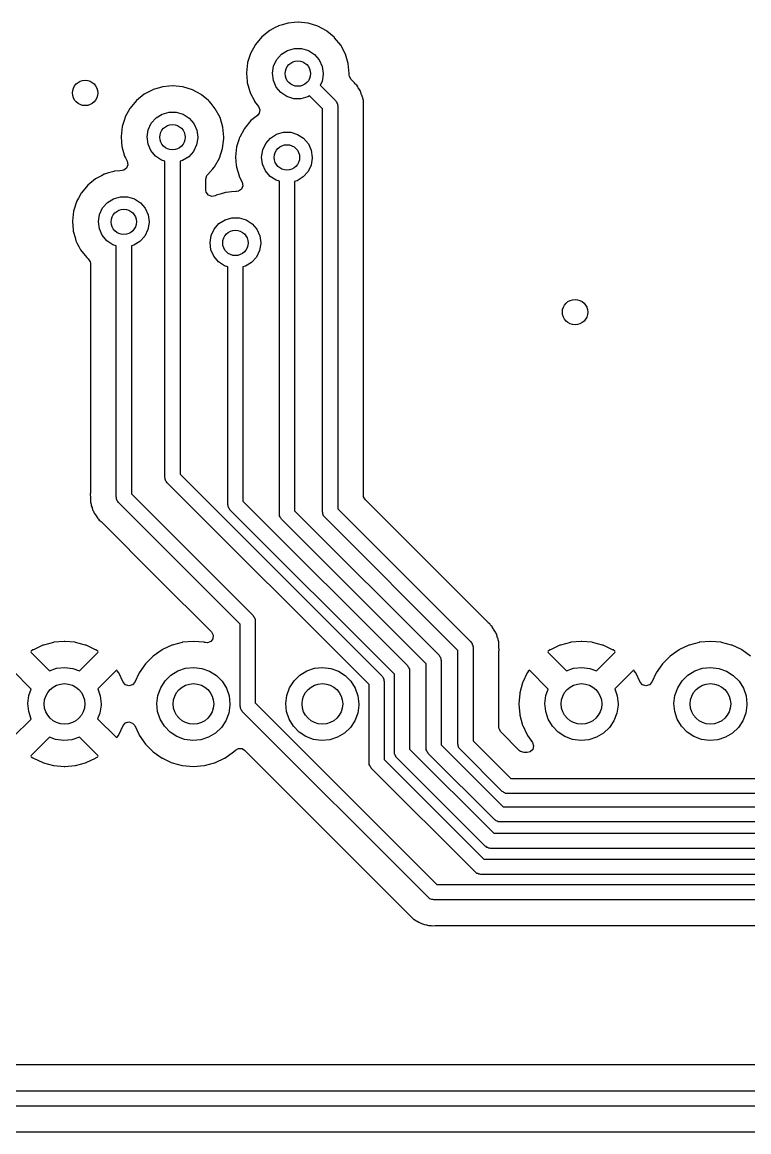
# Model space of a CAD drawing. Extents: x 87 to 209, y -135 to -60.
# Drawn here: x 162.34 to 176.65, y -119.13 to -97.26 of the extents above; entities that cross this region are included whole.
import ezdxf

# ---------------------------------------------------------------- set-up
doc = ezdxf.new("R2010")
doc.units = 0
doc.layers.add('BLACK', color=7, linetype='CONTINUOUS')

msp = doc.modelspace()

# ---------------------------------------------------------------- linework, layer by layer
at = {"layer": 'BLACK', "linetype": 'CONTINUOUS'}
for p, q in [((167.571, -97.2841), (167.466, -97.315)), ((167.577, -97.2824), (167.571, -97.2841)), ((167.571, -97.2841), (167.571, -97.2841)), ((167.583, -97.2818), (167.577, -97.2824)), ((167.692, -97.272), (167.583, -97.2818)), ((167.583, -97.2818), (167.583, -97.2818)), ((167.774, -97.2644), (167.692, -97.272)), ((167.78, -97.2651), (167.774, -97.2644)), ((167.965, -97.2845), (167.78, -97.2651)), ((167.78, -97.2651), (167.78, -97.2651)), ((167.971, -97.2851), (167.965, -97.2845)), ((167.965, -97.2845), (167.965, -97.2845)), ((168.16, -97.3436), (167.971, -97.2851)), ((167.212, -97.4298), (167.058, -97.5538)), ((167.323, -97.3719), (167.212, -97.4298)), ((167.382, -97.3411), (167.323, -97.3719)), ((167.387, -97.3382), (167.382, -97.3411)), ((167.382, -97.3411), (167.382, -97.3411)), ((167.466, -97.315), (167.387, -97.3382)), ((168.334, -97.4377), (168.16, -97.3436)), ((168.338, -97.4416), (168.334, -97.4377)), ((168.48, -97.5585), (168.338, -97.4416)), ((168.338, -97.4416), (168.338, -97.4416)), ((166.924, -97.717), (166.836, -97.8786)), ((166.928, -97.7107), (166.924, -97.717)), ((166.931, -97.7053), (166.928, -97.7107)), ((166.928, -97.7107), (166.928, -97.7107)), ((167.058, -97.5538), (166.931, -97.7053)), ((168.486, -97.5637), (168.48, -97.5585)), ((168.49, -97.5685), (168.486, -97.5637)), ((168.492, -97.5712), (168.49, -97.5685)), ((168.49, -97.5685), (168.49, -97.5685)), ((168.611, -97.717), (168.492, -97.5712)), ((168.704, -97.8916), (168.611, -97.717)), ((166.834, -97.8845), (166.778, -98.0612)), ((166.836, -97.8786), (166.834, -97.8845)), ((166.834, -97.8845), (166.834, -97.8845)), ((167.349, -98.0033), (167.443, -97.897)), ((167.443, -97.897), (167.563, -97.8214)), ((167.563, -97.8214), (167.699, -97.7824)), ((167.699, -97.7824), (167.841, -97.7833)), ((167.841, -97.7833), (167.977, -97.8239)), ((167.977, -97.8239), (168.096, -97.901)), ((168.096, -97.901), (168.188, -98.0084)), ((168.761, -98.081), (168.704, -97.8916)), ((166.776, -98.0671), (166.754, -98.2637)), ((166.778, -98.0612), (166.776, -98.0671)), ((167.267, -98.2717), (167.289, -98.1316)), ((167.289, -98.1316), (167.349, -98.0033)), ((168.188, -98.0084), (168.247, -98.1375)), ((168.247, -98.1375), (168.267, -98.2778)), ((168.78, -98.2778), (168.761, -98.081)), ((166.754, -98.2637), (166.754, -98.2698)), ((166.754, -98.2698), (166.768, -98.429)), ((167.285, -98.4123), (167.267, -98.2717)), ((168.267, -98.29), (168.243, -98.4298)), ((168.267, -98.2778), (168.267, -98.29)), ((168.78, -98.2813), (168.78, -98.2778)), ((168.78, -98.3056), (168.78, -98.2813)), ((168.78, -98.2813), (168.78, -98.2813)), ((168.783, -98.3341), (168.78, -98.3056)), ((168.817, -98.3964), (168.783, -98.3341)), ((164.912, -98.5943), (164.842, -98.6308)), ((164.917, -98.5915), (164.912, -98.5943)), ((164.912, -98.5943), (164.912, -98.5943)), ((165.039, -98.5557), (164.917, -98.5915)), ((165.101, -98.5374), (165.039, -98.5557)), ((165.107, -98.5356), (165.101, -98.5374)), ((165.101, -98.5374), (165.101, -98.5374)), ((165.113, -98.5351), (165.107, -98.5356)), ((165.222, -98.5252), (165.113, -98.5351)), ((165.113, -98.5351), (165.113, -98.5351)), ((165.304, -98.5177), (165.222, -98.5252)), ((165.31, -98.5183), (165.304, -98.5177)), ((165.495, -98.5377), (165.31, -98.5183)), ((165.31, -98.5183), (165.31, -98.5183)), ((165.501, -98.5384), (165.495, -98.5377)), ((165.495, -98.5377), (165.495, -98.5377)), ((165.69, -98.5969), (165.501, -98.5384)), ((165.864, -98.6909), (165.69, -98.5969)), ((166.768, -98.429), (166.77, -98.4607)), ((166.77, -98.4607), (166.787, -98.5183)), ((166.787, -98.5183), (166.814, -98.613)), ((167.343, -98.542), (167.285, -98.4123)), ((167.434, -98.6505), (167.343, -98.542)), ((168.243, -98.4298), (168.207, -98.5054)), ((168.207, -98.5054), (168.508, -98.8067)), ((168.841, -98.421), (168.817, -98.3964)), ((168.85, -98.429), (168.841, -98.421)), ((168.886, -98.4585), (168.85, -98.429)), ((168.898, -98.4758), (168.886, -98.4585)), ((168.911, -98.4908), (168.898, -98.4758)), ((168.926, -98.506), (168.911, -98.4908)), ((168.947, -98.5402), (168.926, -98.506)), ((168.95, -98.5458), (168.947, -98.5402)), ((168.956, -98.5557), (168.95, -98.5458)), ((168.984, -98.5931), (168.956, -98.5557)), ((168.992, -98.613), (168.984, -98.5931)), ((164.588, -98.807), (164.461, -98.9585)), ((164.742, -98.6831), (164.588, -98.807)), ((164.842, -98.6308), (164.742, -98.6831)), ((165.868, -98.6949), (165.864, -98.6909)), ((166.006, -98.809), (165.868, -98.6949)), ((165.868, -98.6949), (165.868, -98.6949)), ((166.016, -98.817), (166.006, -98.809)), ((166.02, -98.8218), (166.016, -98.817)), ((166.057, -98.8675), (166.02, -98.8218)), ((166.02, -98.8218), (166.02, -98.8218)), ((166.814, -98.613), (166.825, -98.6508)), ((166.825, -98.6508), (166.828, -98.6563)), ((166.828, -98.6563), (166.91, -98.817)), ((166.91, -98.817), (166.915, -98.8268)), ((166.915, -98.8268), (166.942, -98.8603)), ((167.552, -98.7291), (167.434, -98.6505)), ((167.687, -98.7714), (167.552, -98.7291)), ((167.829, -98.774), (167.687, -98.7714)), ((167.966, -98.7367), (167.829, -98.774)), ((167.995, -98.7184), (167.966, -98.7367)), ((168.252, -98.9749), (167.995, -98.7184)), ((168.508, -98.8067), (168.518, -98.8238)), ((168.518, -98.8238), (168.532, -98.8378)), ((169, -98.6308), (168.992, -98.613)), ((169.011, -98.6492), (169, -98.6308)), ((169.024, -98.6936), (169.011, -98.6492)), ((169.028, -98.7048), (169.024, -98.6936)), ((169.042, -98.7404), (169.028, -98.7048)), ((169.045, -98.7477), (169.042, -98.7404)), ((169.042, -98.7404), (169.042, -98.7404)), ((169.046, -98.7556), (169.045, -98.7477)), ((169.048, -98.769), (169.046, -98.7556)), ((169.046, -98.7556), (169.046, -98.7556)), ((169.052, -98.7884), (169.048, -98.769)), ((169.058, -98.809), (169.052, -98.7884)), ((169.058, -98.8169), (169.058, -98.809)), ((169.059, -98.8551), (169.058, -98.8169)), ((164.458, -98.9639), (164.394, -99.0808)), ((164.461, -98.9585), (164.458, -98.9639)), ((164.458, -98.9639), (164.458, -98.9639)), ((165.093, -99.0746), (165.229, -99.0357)), ((165.229, -99.0357), (165.371, -99.0366)), ((165.371, -99.0366), (165.507, -99.0772)), ((166.141, -98.9703), (166.057, -98.8675)), ((166.234, -99.1449), (166.141, -98.9703)), ((166.942, -98.8603), (166.993, -98.9244)), ((166.993, -98.9244), (167.019, -98.9902)), ((167.019, -98.9902), (167.006, -99.0599)), ((168.252, -106.914), (168.252, -98.9749)), ((168.532, -98.8378), (168.537, -98.8569)), ((168.537, -98.8569), (168.547, -98.874)), ((168.547, -98.874), (168.547, -98.8937)), ((168.547, -98.8937), (168.552, -98.9128)), ((168.552, -98.9128), (168.552, -106.852)), ((169.06, -98.867), (169.059, -98.8551)), ((169.061, -98.8714), (169.06, -98.867)), ((169.061, -98.9005), (169.061, -98.8714)), ((169.061, -98.9044), (169.061, -98.9005)), ((169.063, -98.9753), (169.061, -98.9044)), ((169.061, -98.983), (169.063, -98.9753)), ((169.061, -98.9949), (169.061, -98.983)), ((169.061, -98.983), (169.061, -98.983)), ((169.061, -106.589), (169.061, -98.9949)), ((164.344, -99.2009), (164.306, -99.3204)), ((164.364, -99.1377), (164.344, -99.2009)), ((164.366, -99.1318), (164.364, -99.1377)), ((164.364, -99.1377), (164.364, -99.1377)), ((164.394, -99.0808), (164.366, -99.1318)), ((164.819, -99.3849), (164.879, -99.2565)), ((164.879, -99.2565), (164.973, -99.1503)), ((164.973, -99.1503), (165.093, -99.0746)), ((165.507, -99.0772), (165.626, -99.1543)), ((165.626, -99.1543), (165.718, -99.2617)), ((165.718, -99.2617), (165.777, -99.3907)), ((166.291, -99.3342), (166.234, -99.1449)), ((166.843, -99.2048), (166.716, -99.3563)), ((166.973, -99.1008), (166.843, -99.2048)), ((167.006, -99.0599), (166.973, -99.1008)), ((164.306, -99.3204), (164.284, -99.5169)), ((164.797, -99.525), (164.819, -99.3849)), ((165.777, -99.3907), (165.797, -99.5311)), ((166.31, -99.5311), (166.291, -99.3342)), ((166.708, -99.371), (166.621, -99.5296)), ((166.713, -99.3617), (166.708, -99.371)), ((166.716, -99.3563), (166.713, -99.3617)), ((166.713, -99.3617), (166.713, -99.3617)), ((167.228, -99.548), (167.348, -99.4724)), ((167.348, -99.4724), (167.485, -99.4334)), ((167.485, -99.4334), (167.626, -99.4343)), ((167.626, -99.4343), (167.762, -99.4749)), ((167.762, -99.4749), (167.881, -99.552)), ((164.284, -99.5169), (164.284, -99.5231)), ((164.284, -99.5231), (164.293, -99.6287)), ((164.293, -99.6287), (164.3, -99.714)), ((164.815, -99.6655), (164.797, -99.525)), ((164.873, -99.7953), (164.815, -99.6655)), ((165.773, -99.6831), (165.712, -99.8107)), ((165.797, -99.5433), (165.773, -99.6831)), ((165.797, -99.5311), (165.797, -99.5433)), ((166.285, -99.7556), (166.31, -99.5594)), ((166.31, -99.5594), (166.31, -99.5311)), ((166.611, -99.5629), (166.561, -99.7181)), ((166.619, -99.5355), (166.611, -99.5629)), ((166.621, -99.5296), (166.619, -99.5355)), ((166.619, -99.5355), (166.619, -99.5355)), ((167.074, -99.7826), (167.135, -99.6543)), ((167.135, -99.6543), (167.228, -99.548)), ((167.881, -99.552), (167.974, -99.6594)), ((167.974, -99.6594), (168.032, -99.7885)), ((164.3, -99.714), (164.355, -99.9041)), ((164.355, -99.9041), (164.372, -99.9374)), ((164.964, -99.9038), (164.873, -99.7953)), ((165.082, -99.9824), (164.964, -99.9038)), ((165.616, -99.9158), (165.496, -99.9899)), ((165.712, -99.8107), (165.616, -99.9158)), ((166.223, -99.9432), (166.285, -99.7556)), ((166.561, -99.7181), (166.539, -99.9147)), ((166.539, -99.9147), (166.54, -99.9208)), ((166.54, -99.9208), (166.553, -100.08)), ((167.053, -99.9227), (167.074, -99.7826)), ((168.032, -99.7885), (168.052, -99.9288)), ((164.372, -99.9374), (164.407, -100.006)), ((164.42, -100.076), (164.394, -100.141)), ((164.407, -100.006), (164.42, -100.076)), ((165.147, -100.003), (165.082, -99.9824)), ((165.147, -106.233), (165.147, -100.003)), ((165.496, -99.9899), (165.447, -100.003)), ((165.447, -100.003), (165.447, -106.171)), ((166.09, -100.156), (166.121, -100.12)), ((166.121, -100.12), (166.125, -100.115)), ((166.121, -100.12), (166.121, -100.12)), ((166.125, -100.115), (166.223, -99.9432)), ((166.553, -100.08), (166.556, -100.112)), ((166.556, -100.112), (166.557, -100.118)), ((166.557, -100.118), (166.608, -100.295)), ((167.071, -100.063), (167.053, -99.9227)), ((167.128, -100.193), (167.071, -100.063)), ((168.029, -100.081), (167.967, -100.208)), ((168.052, -99.941), (168.029, -100.081)), ((168.052, -99.9288), (168.052, -99.941)), ((163.783, -100.351), (163.629, -100.475)), ((163.901, -100.289), (163.783, -100.351)), ((163.953, -100.262), (163.901, -100.289)), ((163.958, -100.259), (163.953, -100.262)), ((163.953, -100.262), (163.953, -100.262)), ((164.037, -100.236), (163.958, -100.259)), ((164.142, -100.205), (164.037, -100.236)), ((164.148, -100.203), (164.142, -100.205)), ((164.142, -100.205), (164.142, -100.205)), ((164.154, -100.203), (164.148, -100.203)), ((164.261, -100.193), (164.154, -100.203)), ((164.154, -100.203), (164.154, -100.203)), ((164.306, -100.189), (164.261, -100.193)), ((164.336, -100.183), (164.306, -100.189)), ((164.394, -100.141), (164.336, -100.183)), ((165.956, -100.357), (165.976, -100.288)), ((165.956, -100.572), (165.956, -100.357)), ((165.976, -100.288), (165.993, -100.267)), ((165.993, -100.267), (165.996, -100.265)), ((165.996, -100.265), (166.09, -100.156)), ((166.608, -100.295), (166.61, -100.302)), ((166.61, -100.302), (166.67, -100.418)), ((167.219, -100.302), (167.128, -100.193)), ((167.337, -100.38), (167.219, -100.302)), ((167.872, -100.313), (167.751, -100.388)), ((167.967, -100.208), (167.872, -100.313)), ((163.629, -100.475), (163.502, -100.626)), ((165.963, -100.614), (165.956, -100.572)), ((166.657, -100.554), (166.599, -100.595)), ((166.683, -100.488), (166.657, -100.554)), ((166.67, -100.418), (166.683, -100.488)), ((167.403, -100.4), (167.337, -100.38)), ((167.403, -106.953), (167.403, -100.4)), ((167.751, -100.388), (167.702, -100.401)), ((167.702, -100.401), (167.702, -106.891)), ((163.445, -100.729), (163.407, -100.8)), ((163.499, -100.632), (163.445, -100.729)), ((163.502, -100.626), (163.499, -100.632)), ((163.499, -100.632), (163.499, -100.632)), ((164.014, -100.818), (164.134, -100.742)), ((164.134, -100.742), (164.27, -100.703)), ((164.27, -100.703), (164.412, -100.704)), ((164.412, -100.704), (164.548, -100.745)), ((164.548, -100.745), (164.667, -100.822)), ((166.004, -100.671), (165.963, -100.614)), ((166.07, -100.697), (166.004, -100.671)), ((166.14, -100.683), (166.07, -100.697)), ((166.151, -100.677), (166.14, -100.683)), ((166.157, -100.675), (166.151, -100.677)), ((166.151, -100.677), (166.151, -100.677)), ((166.236, -100.651), (166.157, -100.675)), ((166.341, -100.62), (166.236, -100.651)), ((166.347, -100.619), (166.341, -100.62)), ((166.341, -100.62), (166.341, -100.62)), ((166.353, -100.618), (166.347, -100.619)), ((166.461, -100.608), (166.353, -100.618)), ((166.353, -100.618), (166.353, -100.618)), ((166.544, -100.601), (166.461, -100.608)), ((166.55, -100.601), (166.544, -100.601)), ((166.556, -100.601), (166.55, -100.601)), ((166.599, -100.595), (166.556, -100.6)), ((166.556, -100.6), (166.556, -100.601)), ((163.347, -100.988), (163.325, -101.185)), ((163.353, -100.97), (163.347, -100.988)), ((163.405, -100.805), (163.353, -100.97)), ((163.407, -100.8), (163.405, -100.805)), ((163.405, -100.805), (163.405, -100.805)), ((163.86, -101.053), (163.92, -100.924)), ((163.92, -100.924), (164.014, -100.818)), ((164.667, -100.822), (164.759, -100.929)), ((164.759, -100.929), (164.818, -101.058)), ((163.325, -101.185), (163.325, -101.191)), ((163.325, -101.191), (163.339, -101.354)), ((163.838, -101.193), (163.86, -101.053)), ((163.856, -101.333), (163.838, -101.193)), ((164.838, -101.211), (164.814, -101.351)), ((164.818, -101.058), (164.838, -101.199)), ((164.838, -101.199), (164.838, -101.211)), ((166.119, -101.34), (166.212, -101.233)), ((166.212, -101.233), (166.332, -101.158)), ((166.332, -101.158), (166.469, -101.119)), ((166.469, -101.119), (166.61, -101.12)), ((166.61, -101.12), (166.746, -101.16)), ((166.746, -101.16), (166.865, -101.237)), ((163.339, -101.354), (163.341, -101.382)), ((163.341, -101.382), (163.347, -101.4)), ((163.347, -101.4), (163.378, -101.51)), ((163.914, -101.463), (163.856, -101.333)), ((164.814, -101.351), (164.753, -101.478)), ((166.058, -101.468), (166.119, -101.34)), ((166.865, -101.237), (166.958, -101.345)), ((166.958, -101.345), (167.016, -101.474)), ((163.378, -101.51), (163.396, -101.572)), ((163.396, -101.572), (163.422, -101.623)), ((163.422, -101.623), (163.453, -101.683)), ((164.005, -101.572), (163.914, -101.463)), ((164.123, -101.65), (164.005, -101.572)), ((164.188, -101.67), (164.123, -101.65)), ((164.188, -106.62), (164.188, -101.67)), ((164.537, -101.658), (164.488, -101.671)), ((164.657, -101.584), (164.537, -101.658)), ((164.753, -101.478), (164.657, -101.584)), ((166.037, -101.608), (166.058, -101.468)), ((166.055, -101.749), (166.037, -101.608)), ((167.036, -101.626), (167.013, -101.766)), ((167.016, -101.474), (167.036, -101.614)), ((167.036, -101.614), (167.036, -101.626)), ((163.453, -101.683), (163.486, -101.748)), ((163.486, -101.748), (163.609, -101.903)), ((164.488, -101.671), (164.488, -106.558)), ((166.112, -101.878), (166.055, -101.749)), ((166.203, -101.987), (166.112, -101.878)), ((167.013, -101.766), (166.951, -101.894)), ((163.609, -101.903), (163.614, -101.907)), ((163.614, -101.907), (163.614, -101.907)), ((163.614, -101.907), (163.635, -101.925)), ((163.635, -101.925), (163.674, -101.984)), ((163.674, -101.984), (163.679, -102.021)), ((163.679, -102.021), (163.679, -106.538)), ((166.321, -102.065), (166.203, -101.987)), ((166.386, -102.086), (166.321, -102.065)), ((166.386, -106.766), (166.386, -102.086)), ((166.735, -102.073), (166.686, -102.086)), ((166.686, -102.086), (166.686, -106.704)), ((166.856, -101.999), (166.735, -102.073)), ((166.951, -101.894), (166.856, -101.999)), ((165.152, -106.252), (165.147, -106.233)), ((165.152, -106.272), (165.152, -106.252)), ((165.447, -106.171), (169.425, -110.149)), ((165.162, -106.289), (165.152, -106.272)), ((165.167, -106.308), (165.162, -106.289)), ((165.181, -106.322), (165.167, -106.308)), ((165.191, -106.339), (165.181, -106.322)), ((169.169, -110.318), (165.191, -106.339)), ((163.679, -106.55), (163.677, -106.558)), ((163.677, -106.558), (163.677, -106.565)), ((163.677, -106.565), (163.679, -106.628)), ((163.679, -106.538), (163.679, -106.55)), ((163.679, -106.628), (163.679, -106.632)), ((163.679, -106.632), (163.679, -106.661)), ((163.679, -106.661), (163.68, -106.666)), ((163.68, -106.666), (163.681, -106.678)), ((163.681, -106.678), (163.682, -106.724)), ((164.193, -106.639), (164.188, -106.62)), ((164.193, -106.659), (164.193, -106.639)), ((164.203, -106.676), (164.193, -106.659)), ((164.208, -106.695), (164.203, -106.676)), ((164.222, -106.709), (164.208, -106.695)), ((164.488, -106.558), (166.885, -108.955)), ((169.063, -106.616), (169.061, -106.589)), ((169.097, -106.678), (169.063, -106.616)), ((171.508, -109.089), (169.097, -106.678)), ((163.682, -106.724), (163.685, -106.731)), ((163.685, -106.731), (163.685, -106.731)), ((163.685, -106.731), (163.685, -106.734)), ((163.685, -106.734), (163.686, -106.736)), ((163.686, -106.736), (163.688, -106.744)), ((163.688, -106.744), (163.692, -106.764)), ((163.692, -106.764), (163.695, -106.785)), ((163.695, -106.785), (163.698, -106.792)), ((163.698, -106.792), (163.698, -106.792)), ((163.698, -106.792), (163.712, -106.828)), ((163.712, -106.828), (163.716, -106.839)), ((163.716, -106.839), (163.729, -106.884)), ((163.729, -106.884), (163.74, -106.902)), ((163.74, -106.902), (163.748, -106.92)), ((164.232, -106.726), (164.222, -106.709)), ((166.629, -109.123), (164.232, -106.726)), ((166.392, -106.785), (166.386, -106.766)), ((166.392, -106.805), (166.392, -106.785)), ((166.401, -106.822), (166.392, -106.805)), ((166.407, -106.841), (166.401, -106.822)), ((166.421, -106.855), (166.407, -106.841)), ((166.43, -106.872), (166.421, -106.855)), ((169.669, -110.111), (166.43, -106.872)), ((166.686, -106.704), (169.925, -109.942)), ((167.702, -106.891), (170.549, -109.737)), ((168.257, -106.933), (168.252, -106.914)), ((168.552, -106.852), (171.175, -109.475)), ((163.748, -106.92), (163.756, -106.94)), ((163.756, -106.94), (163.784, -106.977)), ((163.784, -106.977), (163.79, -106.987)), ((163.79, -106.987), (163.81, -107.02)), ((163.81, -107.02), (163.81, -107.02)), ((163.81, -107.02), (163.814, -107.027)), ((163.814, -107.027), (163.829, -107.042)), ((163.829, -107.042), (163.842, -107.057)), ((163.842, -107.057), (163.854, -107.074)), ((163.854, -107.074), (163.89, -107.104)), ((163.89, -107.104), (163.899, -107.112)), ((163.899, -107.112), (165.005, -108.219)), ((167.408, -106.972), (167.403, -106.953)), ((167.408, -106.992), (167.408, -106.972)), ((167.417, -107.009), (167.408, -106.992)), ((167.423, -107.028), (167.417, -107.009)), ((167.437, -107.042), (167.423, -107.028)), ((167.446, -107.059), (167.437, -107.042)), ((170.292, -109.905), (167.446, -107.059)), ((168.257, -106.953), (168.257, -106.933)), ((168.267, -106.97), (168.257, -106.953)), ((168.272, -106.989), (168.267, -106.97)), ((168.286, -107.003), (168.272, -106.989)), ((168.296, -107.02), (168.286, -107.003)), ((170.919, -109.643), (168.296, -107.02)), ((165.005, -108.219), (166.065, -109.278)), ((166.885, -108.955), (166.895, -108.972)), ((166.895, -108.972), (166.909, -108.986)), ((166.909, -108.986), (166.914, -109.005)), ((166.914, -109.005), (166.924, -109.022)), ((166.924, -109.022), (166.924, -109.042)), ((166.924, -109.042), (166.929, -109.061)), ((166.929, -109.061), (166.929, -110.678)), ((171.517, -109.097), (171.508, -109.089)), ((171.553, -109.126), (171.517, -109.097)), ((166.065, -109.278), (166.099, -109.341)), ((166.629, -110.74), (166.629, -109.123)), ((171.558, -109.133), (171.553, -109.126)), ((171.565, -109.144), (171.558, -109.133)), ((171.578, -109.159), (171.565, -109.144)), ((171.593, -109.174), (171.578, -109.159)), ((171.597, -109.181), (171.593, -109.174)), ((171.617, -109.214), (171.597, -109.181)), ((171.597, -109.181), (171.597, -109.181)), ((171.623, -109.224), (171.617, -109.214)), ((171.651, -109.261), (171.623, -109.224)), ((171.659, -109.281), (171.651, -109.261)), ((171.667, -109.299), (171.659, -109.281)), ((171.678, -109.317), (171.667, -109.299)), ((171.691, -109.362), (171.678, -109.317)), ((162.753, -109.539), (162.743, -109.542)), ((162.95, -109.486), (162.753, -109.539)), ((162.961, -109.484), (162.95, -109.486)), ((163.164, -109.466), (162.961, -109.484)), ((163.175, -109.466), (163.164, -109.466)), ((163.378, -109.484), (163.175, -109.466)), ((163.389, -109.486), (163.378, -109.484)), ((163.586, -109.539), (163.389, -109.486)), ((163.596, -109.542), (163.586, -109.539)), ((165.288, -109.54), (165.283, -109.542)), ((165.293, -109.538), (165.288, -109.54)), ((165.49, -109.485), (165.293, -109.538)), ((165.293, -109.538), (165.293, -109.538)), ((165.495, -109.484), (165.49, -109.485)), ((165.49, -109.485), (165.49, -109.485)), ((165.71, -109.465), (165.495, -109.484)), ((165.924, -109.484), (165.71, -109.465)), ((165.929, -109.485), (165.924, -109.484)), ((165.943, -109.489), (165.929, -109.485)), ((165.929, -109.485), (165.929, -109.485)), ((165.985, -109.493), (165.943, -109.489)), ((166.052, -109.468), (165.985, -109.493)), ((166.094, -109.412), (166.052, -109.468)), ((166.099, -109.341), (166.094, -109.412)), ((171.175, -109.475), (171.185, -109.492)), ((171.185, -109.492), (171.199, -109.506)), ((171.199, -109.506), (171.204, -109.525)), ((171.204, -109.525), (171.214, -109.542)), ((171.695, -109.373), (171.691, -109.362)), ((171.709, -109.408), (171.695, -109.373)), ((171.712, -109.416), (171.709, -109.408)), ((171.709, -109.408), (171.709, -109.408)), ((171.713, -109.424), (171.712, -109.416)), ((171.715, -109.437), (171.713, -109.424)), ((171.713, -109.424), (171.713, -109.424)), ((171.719, -109.456), (171.715, -109.437)), ((171.725, -109.477), (171.719, -109.456)), ((171.726, -109.51), (171.725, -109.477)), ((171.726, -109.523), (171.726, -109.51)), ((171.727, -109.535), (171.726, -109.523)), ((171.727, -109.539), (171.727, -109.535)), ((171.727, -109.568), (171.727, -109.539)), ((172.939, -109.539), (172.928, -109.542)), ((173.136, -109.486), (172.939, -109.539)), ((173.146, -109.484), (173.136, -109.486)), ((173.35, -109.466), (173.146, -109.484)), ((173.36, -109.466), (173.35, -109.466)), ((173.564, -109.484), (173.36, -109.466)), ((173.574, -109.486), (173.564, -109.484)), ((173.771, -109.539), (173.574, -109.486)), ((173.782, -109.542), (173.771, -109.539)), ((175.473, -109.54), (175.468, -109.542)), ((175.479, -109.538), (175.473, -109.54)), ((175.676, -109.485), (175.479, -109.538)), ((175.479, -109.538), (175.479, -109.538)), ((175.681, -109.484), (175.676, -109.485)), ((175.676, -109.485), (175.676, -109.485)), ((175.895, -109.465), (175.681, -109.484)), ((176.109, -109.484), (175.895, -109.465)), ((176.114, -109.485), (176.109, -109.484)), ((176.311, -109.538), (176.114, -109.485)), ((176.114, -109.485), (176.114, -109.485)), ((176.317, -109.54), (176.311, -109.538)), ((176.311, -109.538), (176.311, -109.538)), ((176.322, -109.542), (176.317, -109.54)), ((162.514, -109.658), (162.506, -109.669)), ((162.506, -109.669), (162.513, -109.682)), ((162.513, -109.682), (162.874, -110.043)), ((162.549, -109.634), (162.514, -109.658)), ((162.558, -109.629), (162.549, -109.634)), ((162.743, -109.542), (162.558, -109.629)), ((163.465, -110.044), (163.827, -109.682)), ((163.781, -109.629), (163.596, -109.542)), ((163.79, -109.634), (163.781, -109.629)), ((163.824, -109.658), (163.79, -109.634)), ((163.834, -109.67), (163.824, -109.658)), ((163.827, -109.682), (163.834, -109.67)), ((164.917, -109.754), (164.765, -109.906)), ((165.093, -109.63), (164.917, -109.754)), ((165.098, -109.628), (165.093, -109.63)), ((165.283, -109.542), (165.098, -109.628)), ((165.098, -109.628), (165.098, -109.628)), ((165.283, -109.542), (165.283, -109.542)), ((170.549, -109.737), (170.558, -109.754)), ((170.558, -109.754), (170.572, -109.768)), ((170.919, -111.486), (170.919, -109.643)), ((171.214, -109.542), (171.214, -109.562)), ((171.214, -109.562), (171.219, -109.581)), ((171.219, -109.581), (171.219, -111.424)), ((171.728, -109.572), (171.727, -109.568)), ((171.727, -109.663), (171.728, -109.651)), ((171.727, -111.161), (171.727, -109.663)), ((171.73, -109.643), (171.728, -109.572)), ((171.728, -109.651), (171.73, -109.643)), ((171.728, -109.651), (171.728, -109.651)), ((172.699, -109.658), (172.691, -109.669)), ((172.691, -109.669), (172.698, -109.682)), ((172.698, -109.682), (173.059, -110.043)), ((172.734, -109.634), (172.699, -109.658)), ((172.744, -109.629), (172.734, -109.634)), ((172.928, -109.542), (172.744, -109.629)), ((173.65, -110.044), (174.013, -109.682)), ((173.966, -109.629), (173.782, -109.542)), ((173.976, -109.634), (173.966, -109.629)), ((174.01, -109.658), (173.976, -109.634)), ((174.019, -109.67), (174.01, -109.658)), ((174.013, -109.682), (174.019, -109.67)), ((175.102, -109.754), (174.95, -109.906)), ((175.278, -109.63), (175.102, -109.754)), ((175.283, -109.628), (175.278, -109.63)), ((175.468, -109.542), (175.283, -109.628)), ((175.283, -109.628), (175.283, -109.628)), ((175.468, -109.542), (175.468, -109.542)), ((176.507, -109.628), (176.322, -109.542)), ((176.322, -109.542), (176.322, -109.542)), ((176.512, -109.63), (176.507, -109.628)), ((176.507, -109.628), (176.507, -109.628)), ((176.688, -109.754), (176.512, -109.63)), ((163.015, -109.995), (163.175, -109.978)), ((163.175, -109.978), (163.334, -109.997)), ((164.765, -109.906), (164.642, -110.082)), ((165.555, -109.995), (165.715, -109.978)), ((165.715, -109.978), (165.874, -109.997)), ((168.095, -109.995), (168.255, -109.978)), ((168.255, -109.978), (168.414, -109.997)), ((169.925, -109.942), (169.935, -109.96)), ((169.935, -109.96), (169.949, -109.973)), ((169.949, -109.973), (169.954, -109.993)), ((170.292, -111.566), (170.292, -109.905)), ((170.572, -109.768), (170.578, -109.787)), ((170.578, -109.787), (170.587, -109.804)), ((170.587, -109.804), (170.587, -109.824)), ((170.587, -109.824), (170.592, -109.843)), ((170.592, -109.843), (170.592, -111.504)), ((173.2, -109.995), (173.36, -109.978)), ((173.36, -109.978), (173.519, -109.997)), ((174.95, -109.906), (174.827, -110.082)), ((175.74, -109.995), (175.9, -109.978)), ((175.9, -109.978), (176.059, -109.997)), ((162.515, -110.404), (162.153, -110.041)), ((162.874, -110.043), (163.015, -109.995)), ((163.334, -109.997), (163.465, -110.044)), ((164.186, -110.041), (163.824, -110.403)), ((164.199, -110.034), (164.186, -110.041)), ((164.21, -110.043), (164.199, -110.034)), ((164.234, -110.078), (164.21, -110.043)), ((164.239, -110.087), (164.234, -110.078)), ((164.325, -110.271), (164.239, -110.087)), ((164.639, -110.087), (164.554, -110.271)), ((164.642, -110.082), (164.639, -110.087)), ((164.639, -110.087), (164.639, -110.087)), ((165.152, -110.243), (165.266, -110.131)), ((165.266, -110.131), (165.403, -110.047)), ((165.403, -110.047), (165.555, -109.995)), ((165.874, -109.997), (166.025, -110.051)), ((166.025, -110.051), (166.161, -110.137)), ((166.161, -110.137), (166.274, -110.251)), ((167.692, -110.243), (167.806, -110.131)), ((167.806, -110.131), (167.943, -110.047)), ((167.943, -110.047), (168.095, -109.995)), ((168.414, -109.997), (168.565, -110.051)), ((168.565, -110.051), (168.701, -110.137)), ((168.701, -110.137), (168.814, -110.251)), ((169.425, -110.149), (169.435, -110.166)), ((169.435, -110.166), (169.449, -110.18)), ((169.449, -110.18), (169.454, -110.199)), ((169.669, -111.648), (169.669, -110.111)), ((169.954, -109.993), (169.964, -110.01)), ((169.964, -110.01), (169.964, -110.029)), ((169.964, -110.029), (169.969, -110.048)), ((169.969, -110.048), (169.969, -111.586)), ((172.285, -110.087), (172.199, -110.272)), ((172.291, -110.078), (172.285, -110.087)), ((172.314, -110.044), (172.291, -110.078)), ((172.326, -110.034), (172.314, -110.044)), ((172.338, -110.041), (172.326, -110.034)), ((172.701, -110.404), (172.338, -110.041)), ((173.059, -110.043), (173.2, -109.995)), ((173.519, -109.997), (173.65, -110.044)), ((174.371, -110.041), (174.01, -110.403)), ((174.385, -110.034), (174.371, -110.041)), ((174.395, -110.043), (174.385, -110.034)), ((174.419, -110.078), (174.395, -110.043)), ((174.425, -110.087), (174.419, -110.078)), ((174.511, -110.271), (174.425, -110.087)), ((174.825, -110.087), (174.739, -110.271)), ((174.827, -110.082), (174.825, -110.087)), ((174.825, -110.087), (174.825, -110.087)), ((175.337, -110.243), (175.452, -110.131)), ((175.452, -110.131), (175.588, -110.047)), ((175.588, -110.047), (175.74, -109.995)), ((176.059, -109.997), (176.211, -110.051)), ((176.211, -110.051), (176.346, -110.137)), ((176.346, -110.137), (176.459, -110.251)), ((162.47, -110.529), (162.515, -110.404)), ((163.824, -110.403), (163.872, -110.539)), ((164.37, -110.323), (164.325, -110.271)), ((164.438, -110.343), (164.37, -110.323)), ((164.507, -110.324), (164.438, -110.343)), ((164.554, -110.271), (164.507, -110.324)), ((165.01, -110.529), (165.065, -110.378)), ((165.065, -110.378), (165.152, -110.243)), ((166.274, -110.251), (166.359, -110.387)), ((166.359, -110.387), (166.412, -110.539)), ((167.55, -110.529), (167.605, -110.378)), ((167.605, -110.378), (167.692, -110.243)), ((168.814, -110.251), (168.899, -110.387)), ((168.899, -110.387), (168.952, -110.539)), ((169.169, -111.855), (169.169, -110.318)), ((169.454, -110.199), (169.464, -110.217)), ((169.464, -110.217), (169.464, -110.236)), ((169.464, -110.236), (169.469, -110.255)), ((169.469, -110.255), (169.469, -111.793)), ((172.195, -110.282), (172.142, -110.479)), ((172.199, -110.272), (172.195, -110.282)), ((172.655, -110.529), (172.701, -110.404)), ((174.01, -110.403), (174.057, -110.539)), ((174.556, -110.323), (174.511, -110.271)), ((174.624, -110.343), (174.556, -110.323)), ((174.692, -110.324), (174.624, -110.343)), ((174.739, -110.271), (174.692, -110.324)), ((175.195, -110.529), (175.25, -110.378)), ((175.25, -110.378), (175.337, -110.243)), ((176.459, -110.251), (176.544, -110.387)), ((176.544, -110.387), (176.597, -110.539)), ((162.45, -110.688), (162.47, -110.529)), ((163.872, -110.539), (163.89, -110.698)), ((164.99, -110.688), (165.01, -110.529)), ((166.412, -110.539), (166.43, -110.698)), ((167.53, -110.688), (167.55, -110.529)), ((168.952, -110.539), (168.97, -110.698)), ((172.141, -110.49), (172.123, -110.693)), ((172.142, -110.479), (172.141, -110.49)), ((172.635, -110.688), (172.655, -110.529)), ((174.057, -110.539), (174.075, -110.698)), ((175.175, -110.688), (175.195, -110.529)), ((176.597, -110.539), (176.615, -110.698)), ((162.465, -110.848), (162.45, -110.688)), ((162.514, -110.995), (162.465, -110.848)), ((163.889, -110.719), (163.867, -110.877)), ((163.89, -110.698), (163.889, -110.719)), ((165.005, -110.848), (164.99, -110.688)), ((165.056, -111), (165.005, -110.848)), ((166.429, -110.719), (166.407, -110.877)), ((166.43, -110.698), (166.429, -110.719)), ((166.634, -110.76), (166.629, -110.74)), ((166.634, -110.779), (166.634, -110.76)), ((166.644, -110.796), (166.634, -110.779)), ((166.649, -110.815), (166.644, -110.796)), ((166.663, -110.829), (166.649, -110.815)), ((166.673, -110.846), (166.663, -110.829)), ((170.339, -114.513), (166.673, -110.846)), ((166.929, -110.678), (170.508, -114.257)), ((167.545, -110.848), (167.53, -110.688)), ((167.596, -111), (167.545, -110.848)), ((168.969, -110.719), (168.947, -110.877)), ((168.97, -110.698), (168.969, -110.719)), ((172.123, -110.693), (172.123, -110.704)), ((172.123, -110.704), (172.141, -110.907)), ((172.651, -110.848), (172.635, -110.688)), ((172.701, -111), (172.651, -110.848)), ((174.075, -110.719), (174.052, -110.877)), ((174.075, -110.698), (174.075, -110.719)), ((175.191, -110.848), (175.175, -110.688)), ((175.241, -111), (175.191, -110.848)), ((176.615, -110.719), (176.592, -110.877)), ((176.615, -110.698), (176.615, -110.719)), ((162.153, -111.355), (162.514, -110.995)), ((163.867, -110.877), (163.823, -110.993)), ((163.823, -110.993), (164.186, -111.356)), ((164.372, -111.073), (164.44, -111.053)), ((164.44, -111.053), (164.508, -111.074)), ((165.139, -111.138), (165.056, -111)), ((166.35, -111.028), (166.261, -111.161)), ((166.407, -110.877), (166.35, -111.028)), ((167.679, -111.138), (167.596, -111)), ((168.89, -111.028), (168.801, -111.161)), ((168.947, -110.877), (168.89, -111.028)), ((172.141, -110.907), (172.142, -110.918)), ((172.142, -110.918), (172.195, -111.115)), ((172.785, -111.138), (172.701, -111)), ((173.995, -111.028), (173.907, -111.161)), ((174.052, -110.877), (173.995, -111.028)), ((175.325, -111.138), (175.241, -111)), ((176.535, -111.028), (176.447, -111.161)), ((176.592, -110.877), (176.535, -111.028)), ((164.239, -111.31), (164.325, -111.126)), ((164.325, -111.126), (164.372, -111.073)), ((164.508, -111.074), (164.554, -111.126)), ((164.554, -111.126), (164.633, -111.296)), ((165.251, -111.253), (165.139, -111.138)), ((165.385, -111.341), (165.251, -111.253)), ((166.145, -111.272), (166.007, -111.354)), ((166.261, -111.161), (166.145, -111.272)), ((167.791, -111.253), (167.679, -111.138)), ((167.925, -111.341), (167.791, -111.253)), ((168.685, -111.272), (168.547, -111.354)), ((168.801, -111.161), (168.685, -111.272)), ((171.73, -111.188), (171.727, -111.161)), ((171.764, -111.25), (171.73, -111.188)), ((172.135, -111.62), (171.764, -111.25)), ((172.195, -111.115), (172.199, -111.125)), ((172.199, -111.125), (172.285, -111.31)), ((172.896, -111.253), (172.785, -111.138)), ((173.03, -111.341), (172.896, -111.253)), ((173.79, -111.272), (173.652, -111.354)), ((173.907, -111.161), (173.79, -111.272)), ((175.436, -111.253), (175.325, -111.138)), ((175.57, -111.341), (175.436, -111.253)), ((176.33, -111.272), (176.192, -111.354)), ((176.447, -111.161), (176.33, -111.272)), ((162.875, -111.352), (162.512, -111.715)), ((162.995, -111.397), (162.875, -111.352)), ((163.155, -111.418), (162.995, -111.397)), ((163.314, -111.404), (163.155, -111.418)), ((163.466, -111.354), (163.314, -111.404)), ((163.827, -111.715), (163.466, -111.354)), ((164.186, -111.356), (164.198, -111.362)), ((164.198, -111.362), (164.21, -111.353)), ((164.21, -111.353), (164.234, -111.319)), ((164.234, -111.319), (164.239, -111.31)), ((164.633, -111.296), (164.642, -111.315)), ((164.642, -111.315), (164.765, -111.491)), ((164.765, -111.491), (164.917, -111.643)), ((165.535, -111.397), (165.385, -111.341)), ((165.695, -111.418), (165.535, -111.397)), ((165.854, -111.404), (165.695, -111.418)), ((166.007, -111.354), (165.854, -111.404)), ((168.075, -111.397), (167.925, -111.341)), ((168.235, -111.418), (168.075, -111.397)), ((168.394, -111.404), (168.235, -111.418)), ((168.547, -111.354), (168.394, -111.404)), ((170.592, -111.504), (171.813, -112.724)), ((170.924, -111.505), (170.919, -111.486)), ((170.924, -111.525), (170.924, -111.505)), ((171.219, -111.424), (171.961, -112.165)), ((172.285, -111.31), (172.291, -111.319)), ((172.291, -111.319), (172.388, -111.459)), ((172.388, -111.459), (172.411, -111.526)), ((173.181, -111.397), (173.03, -111.341)), ((173.34, -111.418), (173.181, -111.397)), ((173.5, -111.404), (173.34, -111.418)), ((173.652, -111.354), (173.5, -111.404)), ((175.721, -111.397), (175.57, -111.341)), ((175.88, -111.418), (175.721, -111.397)), ((176.04, -111.404), (175.88, -111.418)), ((176.192, -111.354), (176.04, -111.404)), ((162.512, -111.715), (162.506, -111.727)), ((162.506, -111.727), (162.515, -111.739)), ((163.825, -111.738), (163.834, -111.728)), ((163.834, -111.728), (163.827, -111.715)), ((164.917, -111.643), (165.093, -111.766)), ((166.326, -111.766), (166.502, -111.643)), ((166.502, -111.643), (166.537, -111.608)), ((166.537, -111.608), (166.6, -111.574)), ((166.6, -111.574), (166.67, -111.579)), ((166.67, -111.579), (166.715, -111.608)), ((166.715, -111.608), (169.922, -114.814)), ((169.674, -111.667), (169.669, -111.648)), ((169.674, -111.687), (169.674, -111.667)), ((169.684, -111.704), (169.674, -111.687)), ((169.689, -111.723), (169.684, -111.704)), ((169.703, -111.737), (169.689, -111.723)), ((169.969, -111.586), (171.626, -113.244)), ((170.298, -111.585), (170.292, -111.566)), ((170.298, -111.605), (170.298, -111.585)), ((170.307, -111.622), (170.298, -111.605)), ((170.313, -111.641), (170.307, -111.622)), ((170.327, -111.655), (170.313, -111.641)), ((170.336, -111.672), (170.327, -111.655)), ((171.645, -112.98), (170.336, -111.672)), ((170.934, -111.542), (170.924, -111.525)), ((170.939, -111.561), (170.934, -111.542)), ((170.953, -111.575), (170.939, -111.561)), ((170.963, -111.592), (170.953, -111.575)), ((171.793, -112.422), (170.963, -111.592)), ((172.155, -111.637), (172.135, -111.62)), ((172.224, -111.657), (172.155, -111.637)), ((172.285, -111.657), (172.224, -111.657)), ((172.342, -111.643), (172.285, -111.657)), ((172.394, -111.595), (172.342, -111.643)), ((172.411, -111.526), (172.394, -111.595)), ((162.515, -111.739), (162.549, -111.763)), ((162.549, -111.763), (162.558, -111.768)), ((162.558, -111.768), (162.743, -111.854)), ((162.743, -111.854), (162.753, -111.858)), ((162.753, -111.858), (162.95, -111.911)), ((162.95, -111.911), (162.961, -111.913)), ((162.961, -111.913), (163.164, -111.931)), ((163.164, -111.931), (163.175, -111.931)), ((163.175, -111.931), (163.378, -111.913)), ((163.378, -111.913), (163.389, -111.911)), ((163.389, -111.911), (163.586, -111.858)), ((163.586, -111.858), (163.596, -111.854)), ((163.596, -111.854), (163.781, -111.768)), ((163.781, -111.768), (163.79, -111.763)), ((163.79, -111.763), (163.825, -111.738)), ((165.093, -111.766), (165.098, -111.769)), ((165.098, -111.769), (165.098, -111.769)), ((165.098, -111.769), (165.273, -111.85)), ((165.273, -111.85), (165.288, -111.857)), ((165.288, -111.857), (165.293, -111.859)), ((165.293, -111.859), (165.293, -111.859)), ((165.293, -111.859), (165.49, -111.911)), ((165.49, -111.911), (165.49, -111.911)), ((165.49, -111.911), (165.495, -111.913)), ((165.495, -111.913), (165.71, -111.932)), ((165.71, -111.932), (165.924, -111.913)), ((165.924, -111.913), (165.929, -111.911)), ((165.929, -111.911), (166.126, -111.859)), ((165.929, -111.911), (165.929, -111.911)), ((166.126, -111.859), (166.131, -111.857)), ((166.126, -111.859), (166.126, -111.859)), ((166.131, -111.857), (166.147, -111.85)), ((166.147, -111.85), (166.321, -111.769)), ((166.321, -111.769), (166.326, -111.766)), ((166.321, -111.769), (166.321, -111.769)), ((169.174, -111.874), (169.169, -111.855)), ((169.174, -111.894), (169.174, -111.874)), ((169.184, -111.911), (169.174, -111.894)), ((169.189, -111.93), (169.184, -111.911)), ((169.203, -111.944), (169.189, -111.93)), ((169.213, -111.961), (169.203, -111.944)), ((169.469, -111.793), (171.433, -113.757)), ((169.713, -111.754), (169.703, -111.737)), ((171.458, -113.5), (169.713, -111.754)), ((171.265, -114.013), (169.213, -111.961)), ((171.961, -112.165), (182.369, -112.165)), ((171.81, -112.431), (171.793, -112.422)), ((171.824, -112.445), (171.81, -112.431)), ((171.843, -112.45), (171.824, -112.445)), ((171.86, -112.46), (171.843, -112.45)), ((171.88, -112.46), (171.86, -112.46)), ((171.899, -112.465), (171.88, -112.46)), ((182.431, -112.465), (171.899, -112.465)), ((171.813, -112.724), (182.709, -112.724)), ((171.662, -112.99), (171.645, -112.98)), ((171.676, -113.004), (171.662, -112.99)), ((171.695, -113.009), (171.676, -113.004)), ((171.712, -113.019), (171.695, -113.009)), ((171.732, -113.019), (171.712, -113.019)), ((171.751, -113.024), (171.732, -113.019)), ((182.771, -113.024), (171.751, -113.024)), ((171.626, -113.244), (182.896, -113.244)), ((171.475, -113.51), (171.458, -113.5)), ((171.489, -113.524), (171.475, -113.51)), ((171.508, -113.529), (171.489, -113.524)), ((171.525, -113.538), (171.508, -113.529)), ((171.545, -113.538), (171.525, -113.538)), ((171.564, -113.544), (171.545, -113.538)), ((182.958, -113.544), (171.564, -113.544)), ((171.433, -113.757), (183.089, -113.757)), ((171.282, -114.023), (171.265, -114.013)), ((171.296, -114.037), (171.282, -114.023)), ((171.315, -114.042), (171.296, -114.037)), ((171.332, -114.052), (171.315, -114.042)), ((171.352, -114.052), (171.332, -114.052)), ((171.371, -114.057), (171.352, -114.052)), ((183.151, -114.057), (171.371, -114.057)), ((170.508, -114.257), (183.35, -114.257)), ((170.357, -114.523), (170.339, -114.513)), ((170.37, -114.537), (170.357, -114.523)), ((170.39, -114.542), (170.37, -114.537)), ((170.407, -114.552), (170.39, -114.542)), ((170.426, -114.552), (170.407, -114.552)), ((170.445, -114.557), (170.426, -114.552)), ((183.205, -114.557), (170.445, -114.557)), ((169.922, -114.814), (169.93, -114.823)), ((169.93, -114.823), (169.934, -114.83)), ((169.934, -114.83), (169.94, -114.835)), ((169.94, -114.835), (169.94, -114.835)), ((169.94, -114.835), (169.986, -114.878)), ((169.986, -114.878), (169.989, -114.881)), ((169.989, -114.881), (170.009, -114.902)), ((170.009, -114.902), (170.013, -114.904)), ((170.013, -114.904), (170.022, -114.912)), ((170.022, -114.912), (170.055, -114.944)), ((170.055, -114.944), (170.062, -114.948)), ((170.062, -114.948), (170.062, -114.948)), ((170.062, -114.948), (170.074, -114.954)), ((170.074, -114.954), (170.091, -114.965)), ((170.091, -114.965), (170.1, -114.972)), ((170.1, -114.972), (170.108, -114.978)), ((170.108, -114.978), (170.115, -114.981)), ((170.115, -114.981), (170.115, -114.981)), ((170.115, -114.981), (170.15, -114.996)), ((170.15, -114.996), (170.161, -115.002)), ((170.161, -115.002), (170.178, -115.011)), ((170.178, -115.011), (170.201, -115.024)), ((170.201, -115.024), (170.222, -115.029)), ((170.222, -115.029), (170.241, -115.036)), ((170.241, -115.036), (170.26, -115.044)), ((170.26, -115.044), (170.304, -115.051)), ((170.304, -115.051), (170.306, -115.051)), ((170.306, -115.051), (170.318, -115.054)), ((170.318, -115.054), (170.346, -115.061)), ((170.346, -115.061), (170.362, -115.065)), ((170.362, -115.065), (170.384, -115.065)), ((170.384, -115.065), (170.403, -115.067)), ((170.403, -115.067), (170.425, -115.07)), ((170.425, -115.07), (170.471, -115.066)), ((170.471, -115.066), (170.482, -115.065)), ((170.482, -115.065), (182.501, -115.065)), ((186.121, -117.812), (151.72, -117.812)), ((151.638, -118.321), (186.468, -118.321)), ((186.469, -118.621), (151.7, -118.621)), ((151.963, -119.129), (181.449, -119.129))]:
    msp.add_line(p, q, dxfattribs=at)
at = {"layer": 'BLACK'}
for centre, radius in [((167.767, -98.2778), 0.25), ((163.576, -98.6588), 0.25), ((165.297, -99.5311), 0.25), ((167.552, -99.9288), 0.25), ((164.338, -101.199), 0.25), ((166.536, -101.614), 0.25), ((173.228, -102.977), 0.25), ((163.17, -110.698), 0.4), ((165.71, -110.698), 0.4), ((168.25, -110.698), 0.4), ((173.355, -110.698), 0.4), ((175.895, -110.698), 0.4)]:
    msp.add_circle(centre, radius, dxfattribs=at)

doc.saveas('drawing.dxf')
